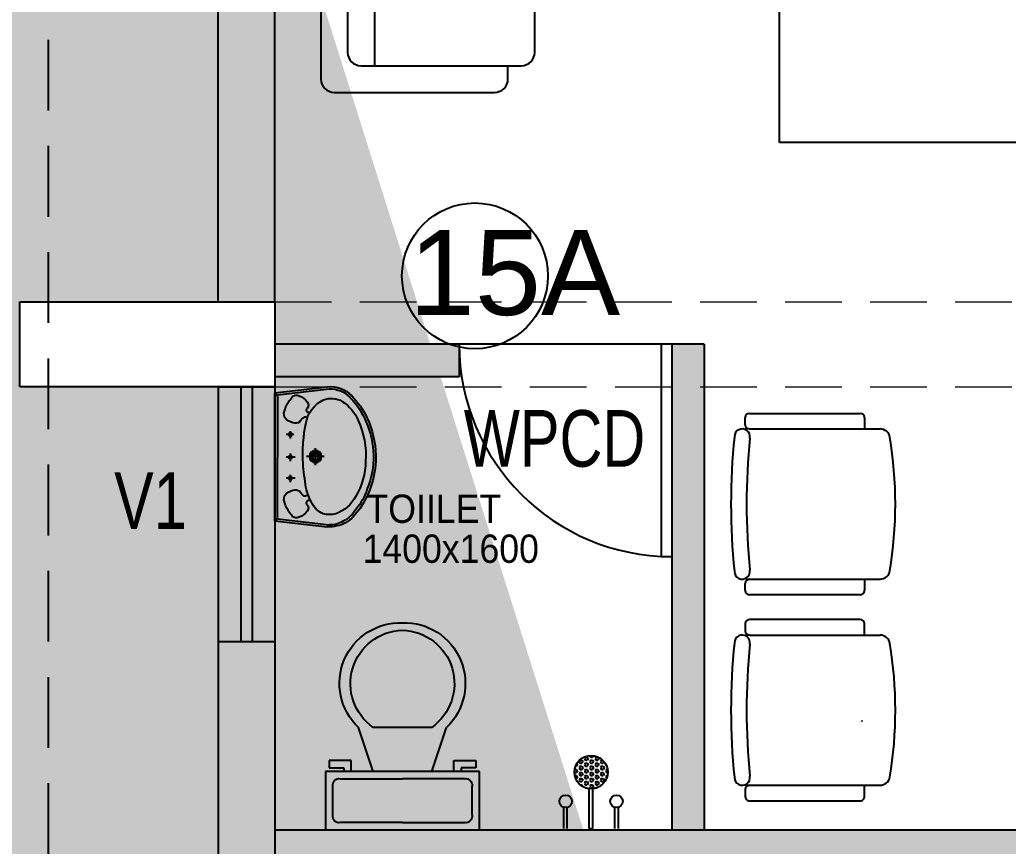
# Model space of a CAD drawing. Extents: x 11034434 to 11724204, y -4674497 to -3911811.
# Drawn here: x 11311841 to 11315328, y -4624534 to -4621617 of the extents above; entities that cross this region are included whole.
import ezdxf

# ---------------------------------------------------------------- set-up
doc = ezdxf.new("R2010")
doc.units = 0
doc.header["$MEASUREMENT"] = 0
for name, pattern in [('CENTER', [0]), ('DASHED', [0.75, 0.5, -0.25]), ('HIDDEN', [0.375, 0.25, -0.125])]:
    doc.linetypes.add(name, pattern=pattern)
doc.layers.get('0').update_dxf_attribs({"color": 251, "linetype": 'CONTINUOUS'})
for name, color, linetype in [('BEAM', 251, 'CONTINUOUS'), ('HATCH', 251, 'CONTINUOUS'), ('HS', 251, 'CONTINUOUS')]:
    doc.layers.add(name, color=color, linetype=linetype)
doc.styles.add('ARIAL', font='arial.ttf', dxfattribs={"width": 0.75})
doc.styles.get("Standard").update_dxf_attribs({"font": 'arial.ttf'})

# ---------------------------------------------------------------- blocks, each defined once
blk = doc.blocks.new('2 SEATER')
for p, q in [((11060210.1, -3898372.8), (11058961.8, -3898372.8)), ((11058914.6, -3898419.9), (11058914.6, -3898985.6)), ((11060257.2, -3898985.6), (11060257.2, -3898419.9)), ((11060115.8, -3898467.1), (11059056, -3898467.1)), ((11059008.9, -3898514.2), (11059008.9, -3899079.9)), ((11060162.9, -3899079.9), (11060162.9, -3898514.2)), ((11060162.9, -3898561.3), (11059008.9, -3898561.3)), ((11059564, -3898561.3), (11059564, -3899127)), ((11058961.8, -3899032.7), (11059008.9, -3899032.7)), ((11060162.9, -3899032.7), (11060210.1, -3899032.7)), ((11059056, -3899127), (11060115.8, -3899127))]:
    blk.add_line(p, q)
for centre, start, end in [((11058961.8, -3898419.9), 90, 180), ((11060210.1, -3898419.9), 0, 90), ((11059056, -3898514.2), 90, 180), ((11060115.8, -3898514.2), 0, 90), ((11058961.8, -3898985.6), 180, 270), ((11060210.1, -3898985.6), 270, 0), ((11059056, -3899079.9), 180, 270), ((11060115.8, -3899079.9), 270, 0)]:
    blk.add_arc(centre, 47.1, start, end)

msp = doc.modelspace()

# ---------------------------------------------------------------- hatches: boundary and pattern name
at = {"lineweight": -3, "ltscale": 500}
msp.add_hatch(color=256, dxfattribs=at).paths.add_polyline_path([(11313390.7, -4622762), (11312740.7, -4622762), (11312740.7, -4622877), (11313390.7, -4622877)])
h = msp.add_hatch(color=256, dxfattribs=at)
h.paths.add_polyline_path([(11314255.7, -4622762), (11314140.7, -4622762), (11314140.7, -4624477), (11314255.7, -4624477)])
h.paths.add_polyline_path([(11314255.7, -4624592), (11314140.7, -4624592), (11314140.7, -4626177), (11314255.7, -4626177)])
at = {"ltscale": 500}
for points in [[(11312740.7, -4623812), (11312540.7, -4623812), (11312540.7, -4625242), (11312740.7, -4625242)], [(11318655.7, -4624477), (11312740.7, -4624477), (11312740.7, -4624592), (11318655.7, -4624592)]]:
    msp.add_hatch(color=256, dxfattribs=at).paths.add_polyline_path(points)
at = {"layer": 'HATCH', "ltscale": 500}
h = msp.add_hatch(color=251, dxfattribs=at)
h.dxf.hatch_style = 1
h.paths.add_polyline_path([(11284390.7, -4648802), (11284690.7, -4648802), (11284690.7, -4649702), (11284390.7, -4649702)])
h.paths.add_polyline_path([(11327800.7, -4652667), (11328700.7, -4652667), (11328700.7, -4652967), (11327800.7, -4652967)])
h.paths.add_polyline_path([(11302215.7, -4658732), (11302515.7, -4658732), (11302515.7, -4659632), (11302215.7, -4659632)])
h.paths.add_polyline_path([(11324600.7, -4658732), (11325200.7, -4658732), (11325200.7, -4659032), (11324600.7, -4659032)])
h.paths.add_polyline_path([(11280960.7, -4640612), (11281710.7, -4640612), (11281710.7, -4640912), (11280960.7, -4640912)])
h.paths.add_polyline_path([(11280960.7, -4644142), (11281860.7, -4644142), (11281860.7, -4644442), (11280960.7, -4644442)])
h.paths.add_polyline_path([(11317942.4, -4658632), (11318770.7, -4658632), (11318770.7, -4658932), (11317942.4, -4658932)])
h.paths.add_polyline_path([(11294185.7, -4658032), (11294485.7, -4658032), (11294485.7, -4658932), (11294185.7, -4658932)])
h.paths.add_polyline_path([(11288015.7, -4658182), (11288315.7, -4658182), (11288315.7, -4658932), (11288015.7, -4658932)])
h.paths.add_polyline_path([(11287690.7, -4658957), (11287990.7, -4658957), (11287990.7, -4659707), (11287690.7, -4659707)])
h.paths.add_polyline_path([(11280960.7, -4629742), (11281710.7, -4629742), (11281710.7, -4630042), (11280960.7, -4630042)])
h.paths.add_polyline_path([(11327800.7, -4629742), (11328700.7, -4629742), (11328700.7, -4630042), (11327800.7, -4630042)])
h.paths.add_polyline_path([(11280860.7, -4648802), (11281160.7, -4648802), (11281160.7, -4649702), (11280860.7, -4649702)])
h.paths.add_polyline_path([(11287690.7, -4658182), (11287990.7, -4658182), (11287990.7, -4658932), (11287690.7, -4658932)])
h.paths.add_polyline_path([(11327700.7, -4616012), (11328000.7, -4616012), (11328000.7, -4615033.7), (11327700.7, -4615033.7)])
h.paths.add_polyline_path([(11280960.7, -4637012), (11281710.7, -4637012), (11281710.7, -4637312), (11280960.7, -4637312)])
h.paths.add_polyline_path([(11309415.7, -4658732), (11309715.7, -4658732), (11309715.7, -4659632), (11309415.7, -4659632)])
h.paths.add_polyline_path([(11327800.7, -4609782), (11328700.7, -4609782), (11328700.7, -4610082), (11327800.7, -4610082)])
h.paths.add_polyline_path([(11327800.7, -4626142), (11328700.7, -4626142), (11328700.7, -4626442), (11327800.7, -4626442)])
h.paths.add_polyline_path([(11280960.7, -4633412), (11281710.7, -4633412), (11281710.7, -4633712), (11280960.7, -4633712)])
h.paths.add_polyline_path([(11313015.7, -4652702), (11313315.7, -4652702), (11313315.7, -4653602), (11313015.7, -4653602)])
h.paths.add_polyline_path([(11327800.7, -4633412), (11328700.7, -4633412), (11328700.7, -4633712), (11327800.7, -4633712)])
h.paths.add_polyline_path([(11286005.7, -4619012), (11286305.7, -4619012), (11286305.7, -4619612), (11286005.7, -4619612)])
h.paths.add_polyline_path([(11280960.7, -4619012), (11281860.7, -4619012), (11281860.7, -4619312), (11280960.7, -4619312)])
h.paths.add_polyline_path([(11327800.7, -4619012), (11328600.7, -4619012), (11328600.7, -4619312), (11327800.7, -4619312)])
h.paths.add_polyline_path([(11324600.7, -4647742), (11325299.6, -4647742), (11325299.6, -4648042), (11324600.7, -4648042)])
h.paths.add_polyline_path([(11321770.7, -4658632), (11322598.9, -4658632), (11322598.9, -4658932), (11321770.7, -4658932)])
h.paths.add_polyline_path([(11327800.7, -4640612), (11328700.7, -4640612), (11328700.7, -4640912), (11327800.7, -4640912)])
h.paths.add_polyline_path([(11286005.7, -4615412), (11286305.7, -4615412), (11286305.7, -4616012), (11286005.7, -4616012)])
h.paths.add_polyline_path([(11286330.7, -4615412), (11286630.7, -4615412), (11286630.7, -4616012), (11286330.7, -4616012)])
h.paths.add_polyline_path([(11282340.7, -4615112), (11282640.7, -4615112), (11282640.7, -4616012), (11282340.7, -4616012)])
h.paths.add_polyline_path([(11327800.7, -4658632), (11328700.7, -4658632), (11328700.7, -4658932), (11327800.7, -4658932)])
h.paths.add_polyline_path([(11300450.7, -4607482), (11300750.7, -4607482), (11300750.7, -4608382), (11300450.7, -4608382)])
h.paths.add_polyline_path([(11306480.7, -4607482), (11306780.7, -4607482), (11306780.7, -4608382), (11306480.7, -4608382)])
h.paths.add_polyline_path([(11284390.7, -4658182), (11284690.7, -4658182), (11284690.7, -4658932), (11284390.7, -4658932)])
h.paths.add_polyline_path([(11286330.7, -4619012), (11286630.7, -4619012), (11286630.7, -4619612), (11286330.7, -4619612)])
h.paths.add_polyline_path([(11297150.7, -4607482), (11297450.7, -4607482), (11297450.7, -4608382), (11297150.7, -4608382)])
h.paths.add_polyline_path([(11282340.7, -4609232), (11282640.7, -4609232), (11282640.7, -4609982), (11282340.7, -4609982)])
h.paths.add_polyline_path([(11286005.7, -4622612), (11286305.7, -4622612), (11286305.7, -4623212), (11286005.7, -4623212)])
h.paths.add_polyline_path([(11286330.7, -4623212), (11286630.7, -4623212), (11286630.7, -4622612), (11286330.7, -4622612)])
h.paths.add_polyline_path([(11284390.7, -4643692), (11284690.7, -4643692), (11284690.7, -4644442), (11284390.7, -4644442)])
h.paths.add_polyline_path([(11286005.7, -4609232), (11286305.7, -4609232), (11286305.7, -4609982), (11286005.7, -4609982)])
h.paths.add_polyline_path([(11283940.7, -4658957), (11284690.7, -4658957), (11284690.7, -4659257), (11283940.7, -4659257)])
h.paths.add_polyline_path([(11313015.7, -4658732), (11313315.7, -4658732), (11313315.7, -4659632), (11313015.7, -4659632)])
h.paths.add_polyline_path([(11284390.7, -4652702), (11284690.7, -4652702), (11284690.7, -4653452), (11284390.7, -4653452)])
h.paths.add_polyline_path([(11305815.7, -4658732), (11306115.7, -4658732), (11306115.7, -4659632), (11305815.7, -4659632)])
h.paths.add_polyline_path([(11327800.7, -4622612), (11328700.7, -4622612), (11328700.7, -4622912), (11327800.7, -4622912)])
h.paths.add_polyline_path([(11280960.7, -4626142), (11281710.7, -4626142), (11281710.7, -4626442), (11280960.7, -4626442)])
h.paths.add_polyline_path([(11321770.7, -4658957), (11322370.7, -4658957), (11322370.7, -4659257), (11321770.7, -4659257)])
h.paths.add_polyline_path([(11280685.7, -4658957), (11281435.7, -4658957), (11281435.7, -4659257), (11280685.7, -4659257)])
h.paths.add_polyline_path([(11318170.7, -4658957), (11318770.7, -4658957), (11318770.7, -4659257), (11318170.7, -4659257)])
h.paths.add_polyline_path([(11281860.7, -4622612), (11280960.7, -4622612), (11280960.7, -4622912), (11281860.7, -4622912)])
h.paths.add_polyline_path([(11294185.7, -4652702), (11294485.7, -4652702), (11294485.7, -4653602), (11294185.7, -4653602)])
h.paths.add_polyline_path([(11298615.7, -4658732), (11298915.7, -4658732), (11298915.7, -4659632), (11298615.7, -4659632)])
h.paths.add_polyline_path([(11318470.7, -4652702), (11318770.7, -4652702), (11318770.7, -4653602), (11318470.7, -4653602)])
h.paths.add_polyline_path([(11327800.7, -4644142), (11328700.7, -4644142), (11328700.7, -4644442), (11327800.7, -4644442)])
h.paths.add_polyline_path([(11327800.7, -4649402), (11328778.9, -4649402), (11328778.9, -4649702), (11327800.7, -4649702)])
h.paths.add_polyline_path([(11288760.7, -4609082), (11289060.7, -4609082), (11289060.7, -4609982), (11288760.7, -4609982)])
edge = h.paths.add_edge_path()
edge.add_line((11309265.7, -4609082), (11309265.7, -4609982))
edge.add_line((11321770.7, -4649702), (11322748.9, -4649702))
edge.add_line((11287690.7, -4643692), (11287690.7, -4644442))
edge.add_line((11309565.7, -4616012), (11309565.7, -4615112))
edge.add_line((11287990.7, -4653452), (11287990.7, -4652702))
edge.add_line((11288015.7, -4652702), (11288015.7, -4653452))
h.paths.add_polyline_path([(11306480.7, -4649402), (11307380.7, -4649402), (11307380.7, -4649702), (11306480.7, -4649702)], flags=17)
h.paths.add_polyline_path([(11291120.7, -4648802), (11291420.7, -4648802), (11291420.7, -4649702), (11291120.7, -4649702)], flags=17)
h.paths.add_polyline_path([(11288015.7, -4648952), (11288315.7, -4648952), (11288315.7, -4649702), (11288015.7, -4649702)], flags=17)
h.paths.add_polyline_path([(11288015.7, -4652702), (11288315.7, -4652702), (11288315.7, -4653452), (11288015.7, -4653452)], flags=17)
h.paths.add_polyline_path([(11296472.4, -4649402), (11297450.7, -4649402), (11297450.7, -4649702), (11296472.4, -4649702)], flags=17)
h.paths.add_polyline_path([(11298276.5, -4652702), (11299254.8, -4652702), (11299254.8, -4653002), (11298276.5, -4653002)], flags=17)
h.paths.add_polyline_path([(11311840.7, -4649402), (11312740.7, -4649402), (11312740.7, -4649702), (11311840.7, -4649702)], flags=17)
h.paths.add_polyline_path([(11300450.7, -4649402), (11301428.9, -4649402), (11301428.9, -4649702), (11300450.7, -4649702)], flags=17)
h.paths.add_polyline_path([(11317870.7, -4649402), (11318770.7, -4649402), (11318770.7, -4649702), (11317870.7, -4649702)], flags=17)
h.paths.add_polyline_path([(11287690.7, -4648952), (11287990.7, -4648952), (11287990.7, -4649702), (11287690.7, -4649702)], flags=17)
h.paths.add_polyline_path([(11287690.7, -4652702), (11287990.7, -4652702), (11287990.7, -4653452), (11287690.7, -4653452)], flags=17)
h.paths.add_polyline_path([(11311840.7, -4622612), (11312740.7, -4622612), (11312740.7, -4622912), (11311840.7, -4622912)], flags=17)
h.paths.add_polyline_path([(11306480.7, -4615412), (11306780.7, -4615412), (11306780.7, -4616012), (11306480.7, -4616012)], flags=16)
h.paths.add_polyline_path([(11306480.7, -4629742), (11307380.7, -4629742), (11307380.7, -4630042), (11306480.7, -4630042)], flags=17)
h.paths.add_polyline_path([(11303250.7, -4613552), (11303850.7, -4613552), (11303850.7, -4613852), (11303250.7, -4613852)], flags=17)
h.paths.add_polyline_path([(11303250.7, -4615712), (11303850.7, -4615712), (11303850.7, -4616012), (11303250.7, -4616012)], flags=16)
h.paths.add_polyline_path([(11311840.7, -4644142), (11312740.7, -4644142), (11312740.7, -4644442), (11311840.7, -4644442)], flags=17)
h.paths.add_polyline_path([(11287690.7, -4643692), (11287990.7, -4643692), (11287990.7, -4644442), (11287690.7, -4644442)], flags=17)
h.paths.add_polyline_path([(11297450.7, -4633712), (11296550.7, -4633712), (11296550.7, -4633412), (11297450.7, -4633412)], flags=17)
h.paths.add_polyline_path([(11290520.7, -4640612), (11291420.7, -4640612), (11291420.7, -4640912), (11290520.7, -4640912)], flags=17)
h.paths.add_polyline_path([(11297150.7, -4643842), (11297450.7, -4643842), (11297450.7, -4644742), (11297150.7, -4644742)], flags=17)
h.paths.add_polyline_path([(11290520.7, -4644142), (11291420.7, -4644142), (11291420.7, -4644442), (11290520.7, -4644442)], flags=17)
h.paths.add_polyline_path([(11306480.7, -4640612), (11307380.7, -4640612), (11307380.7, -4640912), (11306480.7, -4640912)], flags=17)
h.paths.add_polyline_path([(11288015.7, -4643692), (11288315.7, -4643692), (11288315.7, -4644442), (11288015.7, -4644442)], flags=17)
h.paths.add_polyline_path([(11290520.7, -4637012), (11291420.7, -4637012), (11291420.7, -4637312), (11290520.7, -4637312)], flags=17)
h.paths.add_polyline_path([(11311840.7, -4626142), (11312740.7, -4626142), (11312740.7, -4626442), (11311840.7, -4626442)], flags=17)
h.paths.add_polyline_path([(11311840.7, -4637012), (11312740.7, -4637012), (11312740.7, -4637312), (11311840.7, -4637312)], flags=17)
h.paths.add_polyline_path([(11311840.7, -4633412), (11312740.7, -4633412), (11312740.7, -4633712), (11311840.7, -4633712)], flags=17)
h.paths.add_polyline_path([(11315340.7, -4647742), (11315940.7, -4647742), (11315940.7, -4648042), (11315340.7, -4648042)], flags=17)
h.paths.add_polyline_path([(11321770.7, -4629742), (11322670.7, -4629742), (11322670.7, -4630042), (11321770.7, -4630042)], flags=17)
h.paths.add_polyline_path([(11317870.7, -4629742), (11318770.7, -4629742), (11318770.7, -4630042), (11317870.7, -4630042)], flags=17)
h.paths.add_polyline_path([(11300450.7, -4636712), (11300750.7, -4636712), (11300750.7, -4637612), (11300450.7, -4637612)], flags=17)
h.paths.add_polyline_path([(11306480.7, -4637012), (11307380.7, -4637012), (11307380.7, -4637312), (11306480.7, -4637312)], flags=17)
h.paths.add_polyline_path([(11321770.7, -4649402), (11322748.9, -4649402), (11322748.9, -4649702), (11321770.7, -4649702)], flags=17)
h.paths.add_polyline_path([(11297150.7, -4636712), (11297450.7, -4636712), (11297450.7, -4637612), (11297150.7, -4637612)], flags=17)
h.paths.add_polyline_path([(11318470.7, -4636712), (11318770.7, -4636712), (11318770.7, -4637612), (11318470.7, -4637612)], flags=17)
h.paths.add_polyline_path([(11300450.7, -4629742), (11301350.7, -4629742), (11301350.7, -4630042), (11300450.7, -4630042)], flags=17)
h.paths.add_polyline_path([(11313568.2, -4615712), (11314468.2, -4615712), (11314468.2, -4616012), (11313568.2, -4616012)], flags=17)
h.paths.add_polyline_path([(11317870.7, -4615712), (11318770.7, -4615712), (11318770.7, -4616012), (11317870.7, -4616012)], flags=17)
h.paths.add_polyline_path([(11321770.7, -4615712), (11322670.7, -4615712), (11322670.7, -4616012), (11321770.7, -4616012)], flags=17)
h.paths.add_polyline_path([(11306480.7, -4633412), (11307380.7, -4633412), (11307380.7, -4633712), (11306480.7, -4633712)], flags=17)
h.paths.add_polyline_path([(11300450.7, -4633412), (11301350.7, -4633412), (11301350.7, -4633712), (11300450.7, -4633712)], flags=17)
h.paths.add_polyline_path([(11294020.7, -4647742), (11294620.7, -4647742), (11294620.7, -4648042), (11294020.7, -4648042)], flags=17)
h.paths.add_polyline_path([(11306480.7, -4622612), (11307380.7, -4622612), (11307380.7, -4622912), (11306480.7, -4622912)], flags=17)
h.paths.add_polyline_path([(11290520.7, -4633412), (11291420.7, -4633412), (11291420.7, -4633712), (11290520.7, -4633712)], flags=17)
h.paths.add_polyline_path([(11321770.7, -4633412), (11322670.7, -4633412), (11322670.7, -4633712), (11321770.7, -4633712)], flags=17)
h.paths.add_polyline_path([(11317870.7, -4633412), (11318770.7, -4633412), (11318770.7, -4633712), (11317870.7, -4633712)], flags=17)
h.paths.add_polyline_path([(11321770.7, -4636712), (11322070.7, -4636712), (11322070.7, -4637612), (11321770.7, -4637612)], flags=17)
h.paths.add_polyline_path([(11300450.7, -4640312), (11300750.7, -4640312), (11300750.7, -4641212), (11300450.7, -4641212)], flags=17)
h.paths.add_polyline_path([(11321770.7, -4643842), (11322070.7, -4643842), (11322070.7, -4644742), (11321770.7, -4644742)], flags=17)
h.paths.add_polyline_path([(11306480.7, -4626142), (11307380.7, -4626142), (11307380.7, -4626442), (11306480.7, -4626442)], flags=17)
h.paths.add_polyline_path([(11318470.7, -4625842), (11318770.7, -4625842), (11318770.7, -4626742), (11318470.7, -4626742)], flags=17)
h.paths.add_polyline_path([(11321770.7, -4625842), (11322070.7, -4625842), (11322070.7, -4626742), (11321770.7, -4626742)], flags=17)
h.paths.add_polyline_path([(11296550.7, -4629742), (11297450.7, -4629742), (11297450.7, -4630042), (11296550.7, -4630042)], flags=17)
h.paths.add_polyline_path([(11311645.4, -4629741.8), (11312740.7, -4629742), (11312740.7, -4630042), (11311645.4, -4630041.8)], flags=17)
h.paths.add_polyline_path([(11290520.7, -4629742), (11291420.7, -4629742), (11291420.7, -4630042), (11290520.7, -4630042)], flags=17)
h.paths.add_polyline_path([(11305476.5, -4652702), (11306454.8, -4652702), (11306454.8, -4653002), (11305476.5, -4653002)], flags=17)
h.paths.add_polyline_path([(11297150.7, -4640312), (11297450.7, -4640312), (11297450.7, -4641212), (11297150.7, -4641212)], flags=17)
h.paths.add_polyline_path([(11293005.7, -4609982), (11293305.7, -4609982), (11293305.7, -4609182), (11293005.7, -4609182)], flags=17)
h.paths.add_polyline_path([(11321770.7, -4622312), (11322070.7, -4622312), (11322070.7, -4623212), (11321770.7, -4623212)], flags=17)
h.paths.add_polyline_path([(11297150.7, -4612952), (11297450.7, -4612952), (11297450.7, -4613852), (11297150.7, -4613852)], flags=17)
h.paths.add_polyline_path([(11311840.7, -4619012), (11312740.7, -4619012), (11312740.7, -4619312), (11311840.7, -4619312)], flags=17)
h.paths.add_polyline_path([(11306480.7, -4612952), (11306780.7, -4612952), (11306780.7, -4613852), (11306480.7, -4613852)], flags=17)
h.paths.add_polyline_path([(11293005.7, -4615112), (11293305.7, -4615112), (11293305.7, -4616012), (11293005.7, -4616012)], flags=17)
h.paths.add_polyline_path([(11309265.7, -4615112), (11309565.7, -4615112), (11309565.7, -4616012), (11309265.7, -4616012)], flags=16)
h.paths.add_polyline_path([(11290520.7, -4619012), (11291420.7, -4619012), (11291420.7, -4619312), (11290520.7, -4619312)], flags=17)
h.paths.add_polyline_path([(11300450.7, -4619012), (11301095.7, -4619012), (11301095.7, -4619312), (11300450.7, -4619312)], flags=17)
h.paths.add_polyline_path([(11288760.7, -4615112), (11289060.7, -4615112), (11289060.7, -4616012), (11288760.7, -4616012)], flags=17)
h.paths.add_polyline_path([(11318470.7, -4609082), (11318770.7, -4609082), (11318770.7, -4609982), (11318470.7, -4609982)], flags=17)
h.paths.add_polyline_path([(11297150.7, -4615112), (11297450.7, -4615112), (11297450.7, -4616012), (11297150.7, -4616012)], flags=17)
h.paths.add_polyline_path([(11313868.2, -4609082), (11314168.2, -4609082), (11314168.2, -4609982), (11313868.2, -4609982)], flags=17)
h.paths.add_polyline_path([(11321770.7, -4619012), (11322670.7, -4619012), (11322670.7, -4619312), (11321770.7, -4619312)], flags=17)
h.paths.add_polyline_path([(11297150.7, -4625842), (11297450.7, -4625842), (11297450.7, -4626742), (11297150.7, -4626742)], flags=17)
h.paths.add_polyline_path([(11290520.7, -4622612), (11291420.7, -4622612), (11291420.7, -4622912), (11290520.7, -4622912)], flags=17)
h.paths.add_polyline_path([(11309265.7, -4609082), (11309565.7, -4609082), (11309565.7, -4609982), (11309265.7, -4609982)], flags=17)
h.paths.add_polyline_path([(11317870.7, -4619012), (11318770.7, -4619012), (11318770.7, -4619312), (11317870.7, -4619312)], flags=17)
h.paths.add_polyline_path([(11321770.7, -4609082), (11322070.7, -4609082), (11322070.7, -4609982), (11321770.7, -4609982)], flags=17)
h.paths.add_polyline_path([(11309076.5, -4652702), (11310054.8, -4652702), (11310054.8, -4653002), (11309076.5, -4653002)], flags=17)
h.paths.add_polyline_path([(11306480.7, -4619012), (11307380.7, -4619012), (11307380.7, -4619312), (11306480.7, -4619312)], flags=17)
h.paths.add_polyline_path([(11306480.7, -4644142), (11307380.7, -4644142), (11307380.7, -4644442), (11306480.7, -4644442)], flags=17)
h.paths.add_polyline_path([(11300450.7, -4622312), (11300750.7, -4622312), (11300750.7, -4623212), (11300450.7, -4623212)], flags=17)
h.paths.add_polyline_path([(11311840.7, -4640612), (11312740.7, -4640612), (11312740.7, -4640912), (11311840.7, -4640912)], flags=17)
h.paths.add_polyline_path([(11297150.7, -4623212), (11297450.7, -4623212), (11297450.7, -4622314.4), (11297150.7, -4622314.4)], flags=17)
h.paths.add_polyline_path([(11318470.7, -4640312), (11318770.7, -4640312), (11318770.7, -4641212), (11318470.7, -4641212)], flags=17)
h.paths.add_polyline_path([(11300450.7, -4643842), (11300750.7, -4643842), (11300750.7, -4644742), (11300450.7, -4644742)], flags=17)
h.paths.add_polyline_path([(11321770.7, -4640312), (11322070.7, -4640312), (11322070.7, -4641212), (11321770.7, -4641212)], flags=17)
h.paths.add_polyline_path([(11296472.4, -4619012), (11297450.7, -4619012), (11297450.7, -4619312), (11296472.4, -4619312)], flags=17)
h.paths.add_polyline_path([(11318470.7, -4643842), (11318770.7, -4643842), (11318770.7, -4644742), (11318470.7, -4644742)], flags=17)
h.paths.add_polyline_path([(11300450.7, -4625842), (11300750.7, -4625842), (11300750.7, -4626742), (11300450.7, -4626742)], flags=17)
h.paths.add_polyline_path([(11290520.7, -4626142), (11291420.7, -4626142), (11291420.7, -4626442), (11290520.7, -4626442)], flags=17)
h.paths.add_polyline_path([(11318470.7, -4622312), (11318770.7, -4622312), (11318770.7, -4623212), (11318470.7, -4623212)], flags=17)
h.paths.add_polyline_path([(11322070.7, -4652759.1), (11321770.7, -4652759.1), (11321770.7, -4653680.2), (11322070.7, -4653680.2)])
at = {"layer": 'HS', "lineweight": -3, "ltscale": 500}
h = msp.add_hatch(color=256, dxfattribs=at)
h.dxf.hatch_style = 1
h.paths.add_polyline_path([(11312740.7, -4619312), (11312540.7, -4619312), (11312540.7, -4620212), (11312740.7, -4620212)])
h.paths.add_polyline_path([(11312740.7, -4621027), (11312540.7, -4621027), (11312540.7, -4622612), (11312740.7, -4622612)])

# ---------------------------------------------------------------- linework, layer by layer
at = {"lineweight": 25}
for p, q in [((11312540.7, -4622612), (11312540.7, -4619312)), ((11312740.7, -4622612), (11312740.7, -4619312)), ((11314521.6, -4622050), (11314521.6, -4620984)), ((11317008.9, -4622050), (11314521.6, -4622050)), ((11312540.7, -4622612), (11312740.7, -4622612)), ((11314255.7, -4622762), (11312740.7, -4622762)), ((11313390.7, -4622762), (11313390.7, -4622877)), ((11314103.2, -4622762), (11314103.2, -4623511)), ((11314140.7, -4622762), (11314140.7, -4624477)), ((11314255.7, -4622762), (11314255.7, -4624477)), ((11313390.7, -4622877), (11312740.7, -4622877)), ((11312540.7, -4622912), (11312540.7, -4626142)), ((11312540.7, -4622912), (11312740.7, -4622912)), ((11312740.7, -4622912), (11312740.7, -4626142)), ((11312740.7, -4622933.5), (11312925.4, -4622912.8)), ((11312740.7, -4622941.4), (11312932.1, -4622920)), ((11312740.7, -4623385.9), (11312740.7, -4622933.5)), ((11312750.3, -4623370.8), (11312751.4, -4622952.9)), ((11314400.3, -4623046.3), (11314400.3, -4623021.3)), ((11314415.3, -4623006.3), (11314805.9, -4623006.3)), ((11314820.9, -4623021.3), (11314820.9, -4623061.3)), ((11312807.4, -4623081), (11312780.1, -4623081)), ((11312795.1, -4623068.9), (11312795.1, -4623095.2)), ((11314415.3, -4623061.3), (11314876.1, -4623061.3)), ((11312812.6, -4623160.3), (11312780.1, -4623160.3)), ((11312795.1, -4623148.2), (11312795.1, -4623174.4)), ((11312914.1, -4623158.8), (11312852.7, -4623158.8)), ((11312884, -4623189), (11312884, -4623128.7)), ((11312795.1, -4623223), (11312795.1, -4623249.2)), ((11312812.6, -4623235.1), (11312780.1, -4623235.1)), ((11312740.7, -4623377.9), (11312932.1, -4623399.4)), ((11312740.7, -4623385.9), (11312925.4, -4623406.6)), ((11314400.3, -4623631.3), (11314400.3, -4623606.3)), ((11314415.3, -4623591.3), (11314876.1, -4623591.3)), ((11314820.9, -4623591.3), (11314820.9, -4623631.3)), ((11314805.9, -4623646.3), (11314415.3, -4623646.3)), ((11314400.3, -4623749.2), (11314400.3, -4623774.2)), ((11314805.9, -4623734.2), (11314415.3, -4623734.2)), ((11314820.9, -4623789.2), (11314820.9, -4623749.2)), ((11314415.3, -4623789.2), (11314876.1, -4623789.2)), ((11312540.7, -4623812), (11312740.7, -4623812)), ((11314812.2, -4624093.9), (11314812.2, -4624090.5)), ((11313087.2, -4624270.1), (11313035.5, -4624114.9)), ((11313294.1, -4624114.9), (11313087.2, -4624114.9)), ((11313294.1, -4624270.1), (11313345.8, -4624114.9)), ((11313009.6, -4624231.3), (11312932, -4624231.3)), ((11312932, -4624231.3), (11312932, -4624257.1)), ((11313009.6, -4624270.1), (11313009.6, -4624231.3)), ((11313371.7, -4624231.3), (11313449.3, -4624231.3)), ((11313371.7, -4624270.1), (11313371.7, -4624231.3)), ((11313449.3, -4624231.3), (11313449.3, -4624257.1)), ((11313462.2, -4624270.1), (11312919.1, -4624270.1)), ((11312919.1, -4624270.1), (11312919.1, -4624477)), ((11312932, -4624257.1), (11312983.8, -4624257.1)), ((11312983.8, -4624257.1), (11312983.8, -4624270.1)), ((11313449.3, -4624257.1), (11313397.6, -4624257.1)), ((11313397.6, -4624257.1), (11313397.6, -4624270.1)), ((11313462.2, -4624477), (11313462.2, -4624270.1)), ((11312970.8, -4624295.9), (11313190.7, -4624295.9)), ((11313410.5, -4624295.9), (11313190.7, -4624295.9)), ((11312945, -4624425.2), (11312945, -4624321.8)), ((11313436.4, -4624425.2), (11313436.4, -4624321.8)), ((11314400.3, -4624334.2), (11314400.3, -4624359.2)), ((11314415.3, -4624319.2), (11314876.1, -4624319.2)), ((11314820.9, -4624359.2), (11314820.9, -4624319.2)), ((11314415.3, -4624374.2), (11314805.9, -4624374.2)), ((11313190.7, -4624451.1), (11312970.8, -4624451.1)), ((11313190.7, -4624451.1), (11313410.5, -4624451.1)), ((11312740.7, -4624477), (11318655.7, -4624477)), ((11312919.1, -4624477), (11313190.7, -4624477)), ((11313190.7, -4624477), (11313462.2, -4624477))]:
    msp.add_line(p, q, dxfattribs=at)
at = {"linetype": 'DASHED', "lineweight": 25, "ltscale": 500}
msp.add_line((11311940.7, -4619812), (11311940.7, -4625642), dxfattribs=at)
at = {"lineweight": 25, "ltscale": 500}
for p, q in [((11311840.7, -4622912), (11311840.7, -4622612)), ((11311840.7, -4622612), (11312740.7, -4622612)), ((11312740.7, -4622612), (11312740.7, -4622912)), ((11312740.7, -4622912), (11311840.7, -4622912)), ((11313805.9, -4624242.1), (11313808.5, -4624246.7)), ((11313817.9, -4624230.5), (11313814.8, -4624235.9)), ((11313814.8, -4624235.9), (11313817.9, -4624241.3)), ((11313817.9, -4624230.5), (11313824.2, -4624230.5)), ((11313817.9, -4624241.3), (11313824.2, -4624241.3)), ((11313824.2, -4624230.5), (11313827.3, -4624235.9)), ((11313827.3, -4624235.9), (11313824.2, -4624241.3)), ((11313836.7, -4624219.7), (11313833.5, -4624225.1)), ((11313833.5, -4624225.1), (11313836.7, -4624230.5)), ((11313836.7, -4624241.3), (11313833.5, -4624246.7)), ((11313836.7, -4624219.7), (11313842.9, -4624219.7)), ((11313836.7, -4624230.5), (11313842.9, -4624230.5)), ((11313836.7, -4624241.3), (11313842.9, -4624241.3)), ((11313842.9, -4624219.7), (11313846, -4624225.1)), ((11313846, -4624225.1), (11313842.9, -4624230.5)), ((11313842.9, -4624241.3), (11313846, -4624246.7)), ((11313852.4, -4624214), (11313852.3, -4624214.3)), ((11313852.3, -4624214.3), (11313855.4, -4624219.7)), ((11313855.4, -4624230.5), (11313852.3, -4624235.9)), ((11313852.3, -4624235.9), (11313855.4, -4624241.3)), ((11313855.4, -4624219.7), (11313861.7, -4624219.7)), ((11313855.4, -4624230.5), (11313861.7, -4624230.5)), ((11313855.4, -4624241.3), (11313861.7, -4624241.3)), ((11313864.7, -4624214.5), (11313861.7, -4624219.7)), ((11313861.7, -4624230.5), (11313864.8, -4624235.9)), ((11313864.8, -4624235.9), (11313861.7, -4624241.3)), ((11313874.2, -4624219.7), (11313871, -4624225.1)), ((11313871, -4624225.1), (11313874.2, -4624230.5)), ((11313874.2, -4624241.3), (11313871, -4624246.7)), ((11313874.2, -4624219.7), (11313880.4, -4624219.7)), ((11313874.2, -4624230.5), (11313880.4, -4624230.5)), ((11313874.2, -4624241.3), (11313880.4, -4624241.3)), ((11313880.4, -4624219.7), (11313883.5, -4624225.1)), ((11313883.5, -4624225.1), (11313880.4, -4624230.5)), ((11313880.4, -4624241.3), (11313883.5, -4624246.7)), ((11313892.9, -4624230.5), (11313889.8, -4624235.9)), ((11313889.8, -4624235.9), (11313892.9, -4624241.3)), ((11313892.9, -4624230.5), (11313897.3, -4624230.5)), ((11313892.9, -4624241.3), (11313899.2, -4624241.3)), ((11313902.3, -4624235.9), (11313899.2, -4624241.3)), ((11313797.3, -4624270.6), (11313799.2, -4624273.8)), ((11313799.2, -4624263), (11313797.7, -4624265.5)), ((11313799.2, -4624263), (11313805.4, -4624263)), ((11313799.2, -4624273.8), (11313805.4, -4624273.8)), ((11313801, -4624252.1), (11313805.4, -4624252.1)), ((11313808.5, -4624246.7), (11313805.4, -4624252.2)), ((11313805.4, -4624263), (11313808.5, -4624268.4)), ((11313808.5, -4624268.4), (11313805.4, -4624273.8)), ((11313817.9, -4624252.2), (11313814.8, -4624257.6)), ((11313814.8, -4624257.6), (11313817.9, -4624263)), ((11313817.9, -4624273.8), (11313814.8, -4624279.2)), ((11313814.8, -4624279.2), (11313817.9, -4624284.6)), ((11313817.9, -4624252.1), (11313824.2, -4624252.1)), ((11313817.9, -4624263), (11313824.2, -4624263)), ((11313817.9, -4624273.8), (11313824.2, -4624273.8)), ((11313824.2, -4624252.1), (11313827.3, -4624257.6)), ((11313827.3, -4624257.6), (11313824.2, -4624263)), ((11313824.2, -4624273.8), (11313827.3, -4624279.2)), ((11313827.3, -4624279.2), (11313824.2, -4624284.6)), ((11313833.5, -4624246.7), (11313836.7, -4624252.1)), ((11313836.7, -4624263), (11313833.5, -4624268.4)), ((11313833.5, -4624268.4), (11313836.7, -4624273.8)), ((11313836.7, -4624252.1), (11313842.9, -4624252.1)), ((11313836.7, -4624263), (11313842.9, -4624263)), ((11313836.7, -4624273.8), (11313842.9, -4624273.8)), ((11313846, -4624246.7), (11313842.9, -4624252.2)), ((11313842.9, -4624263), (11313846, -4624268.4)), ((11313846, -4624268.4), (11313842.9, -4624273.8)), ((11313855.4, -4624252.2), (11313852.3, -4624257.6)), ((11313852.3, -4624257.6), (11313855.4, -4624263)), ((11313855.4, -4624273.8), (11313852.3, -4624279.2)), ((11313852.3, -4624279.2), (11313855.4, -4624284.6)), ((11313855.4, -4624252.1), (11313861.7, -4624252.1)), ((11313855.4, -4624263), (11313861.7, -4624263)), ((11313855.4, -4624273.8), (11313861.7, -4624273.8)), ((11313861.7, -4624252.1), (11313864.8, -4624257.6)), ((11313864.8, -4624257.6), (11313861.7, -4624263)), ((11313861.7, -4624273.8), (11313864.8, -4624279.2)), ((11313864.8, -4624279.2), (11313861.7, -4624284.6)), ((11313871, -4624246.7), (11313874.2, -4624252.1)), ((11313874.2, -4624263), (11313871, -4624268.4)), ((11313871, -4624268.4), (11313874.2, -4624273.8)), ((11313874.2, -4624252.1), (11313880.4, -4624252.1)), ((11313874.2, -4624263), (11313880.4, -4624263)), ((11313874.2, -4624273.8), (11313880.4, -4624273.8)), ((11313883.5, -4624246.7), (11313880.4, -4624252.2)), ((11313880.4, -4624263), (11313883.5, -4624268.4)), ((11313883.5, -4624268.4), (11313880.4, -4624273.8)), ((11313892.9, -4624252.2), (11313889.8, -4624257.6)), ((11313889.8, -4624257.6), (11313892.9, -4624263)), ((11313892.9, -4624273.8), (11313889.8, -4624279.2)), ((11313889.8, -4624279.2), (11313892.9, -4624284.6)), ((11313892.9, -4624252.1), (11313899.2, -4624252.1)), ((11313892.9, -4624263), (11313899.2, -4624263)), ((11313892.9, -4624273.8), (11313899.2, -4624273.8)), ((11313899.2, -4624252.1), (11313902.3, -4624257.6)), ((11313902.3, -4624257.6), (11313899.2, -4624263)), ((11313899.2, -4624273.8), (11313902.3, -4624279.2)), ((11313902.3, -4624279.2), (11313899.2, -4624284.6)), ((11313908.9, -4624246.1), (11313908.5, -4624246.7)), ((11313908.5, -4624246.7), (11313911.3, -4624251.4)), ((11313911.7, -4624263), (11313908.5, -4624268.4)), ((11313908.5, -4624268.4), (11313911.7, -4624273.8)), ((11313911.7, -4624263), (11313914.5, -4624263)), ((11313911.7, -4624273.8), (11313915.3, -4624273.8)), ((11313799.2, -4624284.6), (11313798.6, -4624285.6)), ((11313799.2, -4624284.6), (11313805.4, -4624284.6)), ((11313801.7, -4624295.5), (11313805.4, -4624295.5)), ((11313805.4, -4624284.6), (11313808.5, -4624290)), ((11313808.5, -4624290), (11313805.4, -4624295.5)), ((11313817.9, -4624295.5), (11313814.8, -4624300.9)), ((11313814.8, -4624300.9), (11313817.9, -4624306.3)), ((11313817.9, -4624284.6), (11313824.2, -4624284.6)), ((11313817.9, -4624295.5), (11313824.2, -4624295.5)), ((11313817.9, -4624306.3), (11313824.2, -4624306.3)), ((11313824.2, -4624295.5), (11313827.3, -4624300.9)), ((11313827.3, -4624300.9), (11313824.2, -4624306.3)), ((11313836.7, -4624284.6), (11313833.5, -4624290)), ((11313833.5, -4624290), (11313836.7, -4624295.5)), ((11313836.7, -4624306.3), (11313833.5, -4624311.7)), ((11313833.5, -4624311.7), (11313836.7, -4624317.1)), ((11313836.7, -4624284.6), (11313842.9, -4624284.6)), ((11313836.7, -4624295.5), (11313842.9, -4624295.5)), ((11313836.7, -4624306.3), (11313842.9, -4624306.3)), ((11313842.9, -4624284.6), (11313846, -4624290)), ((11313846, -4624290), (11313842.9, -4624295.5)), ((11313842.9, -4624306.3), (11313846, -4624311.7)), ((11313846, -4624311.7), (11313842.9, -4624317.1)), ((11313855.4, -4624295.5), (11313852.3, -4624300.9)), ((11313852.3, -4624300.9), (11313855.4, -4624306.3)), ((11313855.4, -4624284.6), (11313861.7, -4624284.6)), ((11313855.4, -4624295.5), (11313861.7, -4624295.5)), ((11313855.4, -4624306.3), (11313861.7, -4624306.3)), ((11313861.7, -4624295.5), (11313864.8, -4624300.9)), ((11313864.8, -4624300.9), (11313861.7, -4624306.3)), ((11313874.2, -4624284.6), (11313871, -4624290)), ((11313871, -4624290), (11313874.2, -4624295.5)), ((11313874.2, -4624306.3), (11313871, -4624311.7)), ((11313871, -4624311.7), (11313874.2, -4624317.1)), ((11313874.2, -4624284.6), (11313880.4, -4624284.6)), ((11313874.2, -4624295.5), (11313880.4, -4624295.5)), ((11313874.2, -4624306.3), (11313880.4, -4624306.3)), ((11313880.4, -4624284.6), (11313883.5, -4624290)), ((11313883.5, -4624290), (11313880.4, -4624295.5)), ((11313880.4, -4624306.3), (11313883.5, -4624311.7)), ((11313883.5, -4624311.7), (11313880.4, -4624317.1)), ((11313892.9, -4624295.5), (11313889.8, -4624300.9)), ((11313889.8, -4624300.9), (11313892.9, -4624306.3)), ((11313892.9, -4624284.6), (11313899.2, -4624284.6)), ((11313892.9, -4624295.5), (11313899.2, -4624295.5)), ((11313892.9, -4624306.3), (11313899.2, -4624306.3)), ((11313899.2, -4624295.5), (11313902.3, -4624300.9)), ((11313902.3, -4624300.9), (11313899.2, -4624306.3)), ((11313911.7, -4624284.6), (11313908.5, -4624290)), ((11313908.5, -4624290), (11313911.2, -4624294.6)), ((11313911.7, -4624284.6), (11313914.1, -4624284.6)), ((11313817.9, -4624317.1), (11313817.7, -4624317.5)), ((11313817.9, -4624317.1), (11313824.2, -4624317.1)), ((11313824.2, -4624317.1), (11313827.3, -4624322.5)), ((11313827.3, -4624322.5), (11313826.5, -4624323.9)), ((11313836.7, -4624327.9), (11313836.4, -4624328.5)), ((11313836.7, -4624317.1), (11313842.9, -4624317.1)), ((11313836.7, -4624327.9), (11313842.9, -4624327.9)), ((11313842.9, -4624327.9), (11313844.6, -4624330.8)), ((11313850.1, -4624472.2), (11313850.1, -4624331.6)), ((11313855.4, -4624317.1), (11313852.3, -4624322.5)), ((11313852.3, -4624322.5), (11313855.4, -4624327.9)), ((11313855.4, -4624317.1), (11313861.7, -4624317.1)), ((11313855.4, -4624327.9), (11313861.7, -4624327.9)), ((11313861.7, -4624317.1), (11313864.8, -4624322.5)), ((11313864.8, -4624322.5), (11313861.7, -4624327.9)), ((11313862.5, -4624472.2), (11313862.5, -4624331.6)), ((11313874.2, -4624327.9), (11313873.3, -4624329.4)), ((11313874.2, -4624317.1), (11313880.4, -4624317.1)), ((11313874.2, -4624327.9), (11313877.6, -4624327.9)), ((11313892.9, -4624317.1), (11313890.8, -4624320.8)), ((11313892.9, -4624317.1), (11313895.4, -4624317.1)), ((11313759.9, -4624472.2), (11313759.9, -4624396.8)), ((11313772.4, -4624472.2), (11313772.4, -4624397.1)), ((11313940.2, -4624472.2), (11313940.2, -4624397.1)), ((11313952.6, -4624472.2), (11313952.6, -4624396.8)), ((11313850.1, -4624472.2), (11313862.5, -4624472.2))]:
    msp.add_line(p, q, dxfattribs=at)
at = {"lineweight": 25, "ltscale": 2}
for p, q in [((11312620.7, -4622912), (11312620.7, -4623812)), ((11312660.7, -4622912), (11312660.7, -4623812))]:
    msp.add_line(p, q, dxfattribs=at)
at = {"lineweight": -3, "ltscale": 500}
for centre, radius in [((11313446.4, -4622520.7), 257.3), ((11313856.3, -4624272.9), 59), ((11313766.7, -4624375.9), 21.9), ((11313945.9, -4624375.9), 21.9)]:
    msp.add_circle(centre, radius, dxfattribs=at)
for centre, radius, start, end in [((11314140.7, -4622762), 750, 180, 270), ((11314415.3, -4623021.3), 15, 90, 180), ((11314805.9, -4623021.3), 15, 0, 90), ((11314415.3, -4623046.3), 15, 180, 270), ((11316698.2, -4623326.3), 2348.3, 174.1887, 185.8113), ((11314389.4, -4623088.6), 27.5, 349.1508, 180), ((11314411.7, -4623078), 17, 77.5019, 125.1907), ((11316753.2, -4623326.3), 2348.3, 174.3155, 185.6845), ((11314876.1, -4623096.3), 35, 9.3443, 90), ((11313478.3, -4623326.3), 1451.5, 350.6557, 9.3443), ((11314389.4, -4623564.1), 27.5, 180, 10.8492), ((11314876.1, -4623556.3), 35, 270, 350.6557), ((11314415.3, -4623606.3), 15, 90, 180), ((11314411.7, -4623574.7), 17, 234.8093, 282.4981), ((11314415.3, -4623631.3), 15, 180, 270), ((11314805.9, -4623631.3), 15, 270, 0)]:
    msp.add_arc(centre, radius, start, end)
at = {"extrusion": (0, 0, -1)}
for centre, major_axis, start_param, end_param in [((11312938.5, -4623011.3), (0, 99.5), -0.132539, 0.848731), ((11312936.7, -4623014.3), (0.1, 94.4), -0.049658, 0.838116), ((11312718.4, -4622958.5), (0, 33.5), 0.727251, 1.402875), ((11312895.6, -4623033.6), (1.1, 126.1), -1.238036, -0.892193), ((11312816.7, -4622962.9), (0, 20.7), -1.101507, 0.481509), ((11312808.3, -4622998.5), (-0.3, 56.9), 0.324902, 0.965135), ((11312940.4, -4623024.1), (0, 70.9), -0.405199, 0.56573), ((11312808.1, -4623141.7), (0, 275.4), 0.806541, 1.180915), ((11312800.4, -4623148.3), (-0.1, 293.9), 0.809856, 1.41441), ((11312958.8, -4623058.4), (0, 109.8), -1.431017, -0.436146), ((11312861.1, -4622994.6), (-6.08, 6.08), 4.867594, 6.265028), ((11312841.2, -4622977.3), (0, 17.9), 0.880684, 2.260744), ((11312904.7, -4623082.8), (-0.2, 139.7), 0.557563, 1.193786), ((11312806.8, -4623007.4), (0, 34), 4.33982, 5.202657), ((11312815.4, -4622991.5), (0.3, 49.2), 3.359735, 4.09512), ((11312855, -4623044), (-0.2, 26.8), -1.278641, -0.487266), ((11312847.2, -4623025.9), (0, 7.39), -0.727724, 1.373337), ((11312861.3, -4622996.8), (5.47, 5.47), 2.097053, 3.541809), ((11312813.3, -4623008.8), (0, 31.9), 2.620328, 3.422401), ((11313137.9, -4623114), (-0.3, 296.4), -1.495794, -1.328336), ((11312764, -4623155), (0, 297.5), 1.141495, 1.637774), ((11312785.9, -4623159.3), (0, 302.7), 1.155365, 1.952189), ((11312795.1, -4623081), (0.02, 6.43), 3.139035, 9.42222), ((11313571, -4623162.9), (0.1, 732.1), -1.56667, -1.474079), ((11312823.3, -4623163.5), (-0.1, 274.2), 1.346594, 1.865175), ((11312795.1, -4623160.3), (0.08, 6.43), 3.12883, 9.412015), ((11313638.9, -4623125.1), (0.8, 800.7), 4.558159, 4.668067), ((11312884, -4623158.8), (0, 21.6), 3.141254, 9.424439), ((11312884, -4623158.8), (-0.1, 15.5), 3.145308, 9.428493), ((11312884, -4623158.8), (0, 10.9), 3.142047372431534, 9.425232679611119), ((11312813.3, -4623172.8), (0, 247.5), 1.579809, 2.112792), ((11312795.1, -4623235.1), (0.02, 6.43), 3.139035, 9.42222), ((11313013.9, -4623235.6), (0.1, 166.8), 4.181112, 4.641559), ((11312807, -4623175.1), (0.2, 287), 1.808981, 2.322804), ((11312806.8, -4623309.9), (0, 34), 4.222121, 5.084958), ((11312815.4, -4623325.8), (0.1, 49.2), -0.960797, -0.225412), ((11312813.3, -4623308.4), (-0.1, 31.9), -0.276767, 0.525307), ((11312855, -4623273.2), (0.2, 26.8), 3.628858, 4.420234), ((11312847.4, -4623290), (-0.03, 8.55), 1.455188, 3.796569), ((11312913.9, -4623241.7), (0.2, 126), 2.054055, 2.802751), ((11312875.3, -4623213.5), (-0.2, 200.3), 1.868215, 2.281789), ((11312895.6, -4623283.6), (-0.3, 126.1), 4.027191, 4.373034), ((11312861.1, -4623322.6), (-6.08, 6.08), 4.730546, 6.12798), ((11312862.1, -4623321.2), (6.17, 6.17), 4.354779, 6.027124), ((11312841.2, -4623340), (0, 17.9), 0.880848, 2.260908), ((11312943.4, -4623287.9), (0, 80.1), 3.554495, 4.299548), ((11312726.1, -4623366), (0, 24.7), 1.765467, 2.50956), ((11312816.7, -4623354.4), (0, 20.7), 2.661884, 4.2449), ((11312808.3, -4623318.7), (0.3, 56.9), 2.176458, 2.816691), ((11312932, -4623268.9), (0, 94.7), 2.890537, 3.362984), ((11312938.1, -4623299.9), (-0.1, 106), 2.310552, 2.942572), ((11312922.6, -4623279.1), (-0.1, 123.1), 2.127435, 2.640092), ((11312935.5, -4623324), (-0.1, 83.2), 2.850118, 3.264751), ((11312939.1, -4623321.6), (0, 78.1), 2.562376, 3.231693), ((11313182.8, -4623959.6), (-151.4, 151.4), 4.686239, 7.105146), ((11313198.5, -4623959.6), (-151.4, -151.4), 2.319632, 4.738539), ((11313196.2, -4623960.5), (-133.6, 133.6), 4.541602, 7.039318), ((11313185.1, -4623960.5), (-133.6, 133.6), 0.814663, 3.31238), ((11312967.6, -4624318.6), (-16.2, 16.2), -0.927295, 0.927295), ((11313413.7, -4624318.6), (-16.2, 16.2), 0.643501, 2.498091), ((11312967.6, -4624428.5), (-16.2, -16.2), 5.35589, 7.21048), ((11313413.7, -4624428.5), (-16.2, -16.2), 3.785094, 5.639684)]:
    msp.add_ellipse(centre, major_axis=major_axis, ratio=1, start_param=start_param, end_param=end_param, dxfattribs=at)
for centre, major_axis, start_param, end_param in [((11314415.3, -4623749.2), (10.6, 10.6), 0.785398, 2.356194), ((11314805.9, -4623749.2), (-10.6, 10.6), 3.926991, 5.497787), ((11314389.4, -4623816.4), (-19.4, 19.4), 3.737637, 7.068583), ((11314415.3, -4623774.2), (-10.6, 10.6), 0.785398, 2.356194), ((11314411.7, -4623805.8), (-12, 12), -1.003531, -0.171205), ((11314876.1, -4623824.2), (24.7, 24.7), 5.660876, 7.068583), ((11316698.2, -4624054.2), (1660.5, 1660.5), 2.254768, 2.457621), ((11316753.2, -4624054.2), (-1660.5, 1660.5), 0.686186, 0.884611), ((11313478.3, -4624054.2), (-1026.4, 1026.4), 3.763902, 4.090079), ((11314389.4, -4624292), (-19.4, 19.4), 0.785398, 4.116345), ((11314876.1, -4624284.2), (24.7, 24.7), 3.926991, 5.334699), ((11314415.3, -4624334.2), (10.6, 10.6), 0.785398, 2.356194), ((11314411.7, -4624302.6), (12, 12), 3.312797, 4.145124), ((11314415.3, -4624359.2), (10.6, 10.6), 2.356194, 3.926991), ((11314805.9, -4624359.2), (-10.6, 10.6), 2.356194, 3.926991)]:
    msp.add_ellipse(centre, major_axis=major_axis, ratio=1, start_param=start_param, end_param=end_param)
at = {"layer": 'BEAM', "linetype": 'HIDDEN', "lineweight": 18, "ltscale": 800}
for p, q in [((11312740.7, -4622612), (11318470.7, -4622612)), ((11312740.7, -4622912), (11318470.7, -4622912))]:
    msp.add_line(p, q, dxfattribs=at)

# ---------------------------------------------------------------- block references
at = {"color": 0, "linetype": 'CENTER', "rotation": 90}
msp.add_blockref('2 SEATER', (7414530.4, -15680787.6), dxfattribs=at)

# ---------------------------------------------------------------- texts
at = {"lineweight": 20}
msp.add_text('15A', height=300, dxfattribs=at).set_placement((11313213.3, -4622658.9))
at = {"lineweight": 20, "style": 'ARIAL', "width": 0.75}
for s, p in [('WPCD', (11313407.3, -4623194.6)), ('V1', (11312173.6, -4623414))]:
    msp.add_text(s, height=200, dxfattribs=at).set_placement(p)
at = {"lineweight": 20, "width": 0.9}
for s, p in [('TOIILET', (11313064, -4623393)), ('1400x1600', (11313050, -4623534))]:
    msp.add_text(s, height=100, dxfattribs=at).set_placement(p)

doc.saveas('drawing.dxf')
